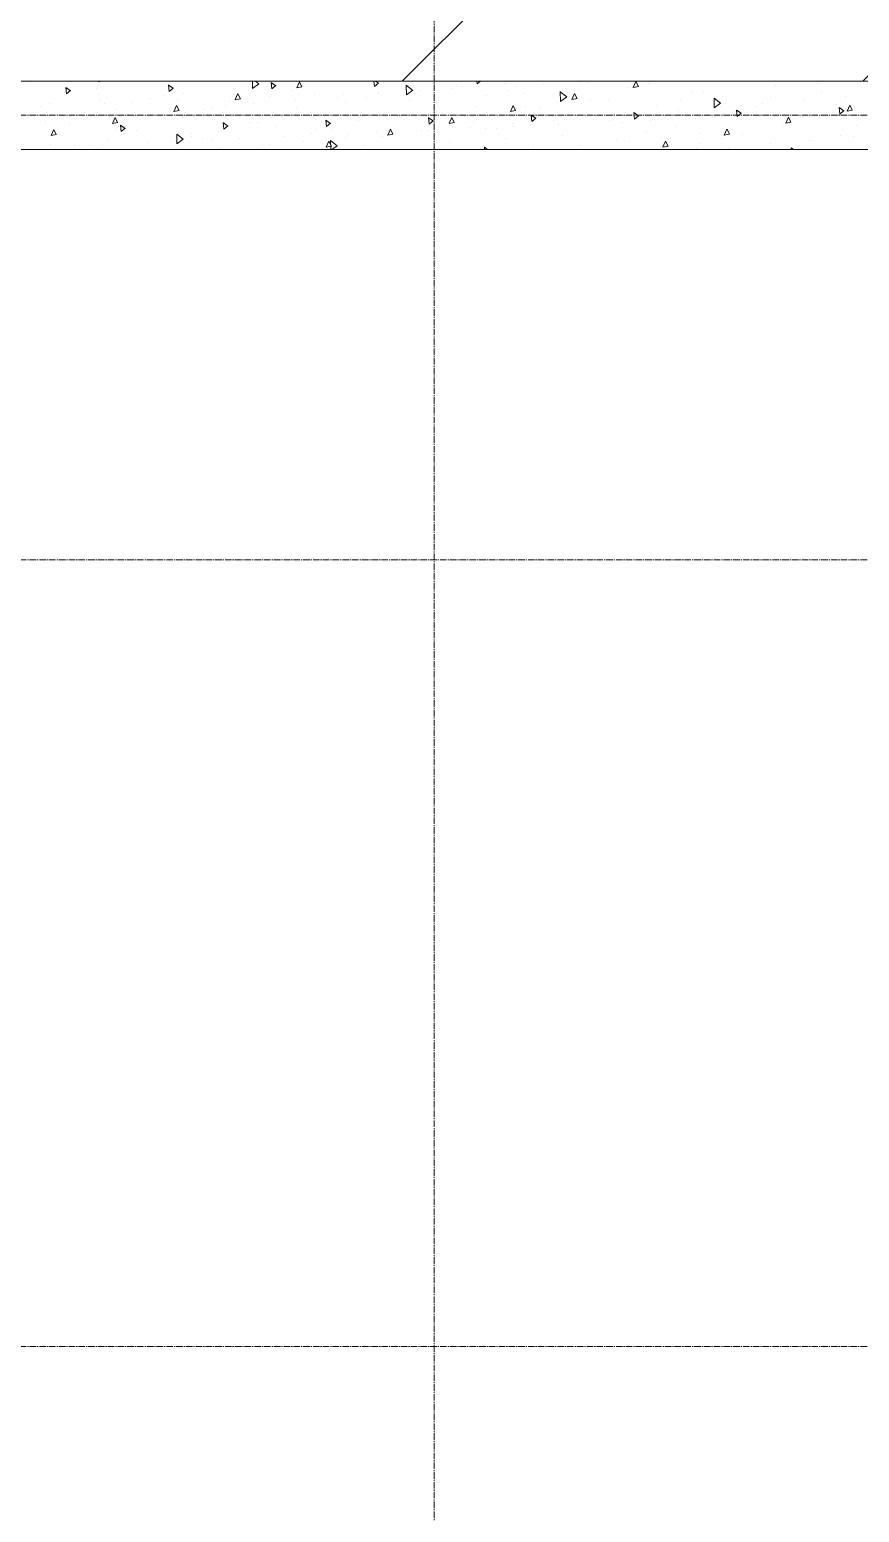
# Model space of a CAD drawing. Header units: millimetres. Extents: x 538266 to 1167394, y 114608 to 637157.
# Drawn here: x 832256 to 834681, y 206828 to 211164 of the extents above; entities that cross this region are included whole.
import ezdxf
from ezdxf.enums import TextEntityAlignment as Align

# ---------------------------------------------------------------- set-up
doc = ezdxf.new("R2010")
doc.units = ezdxf.units.MM
doc.linetypes.add('CENTER2', pattern=[28.575, 19.05, -3.175, 3.175, -3.175])
doc.layers.get('Defpoints').update_dxf_attribs({"color": 140})
doc.layers.add('АР_Делит', color=120, linetype='Continuous', lineweight=0, plot=False)
doc.layers.add('АР_Стены ПЕНОблок', color=52, linetype='Continuous', lineweight=20)
doc.layers.add('АР_Штриховка', color=8, linetype='Continuous', lineweight=0)
doc.layers.add('РД_Оси_100', color=7, linetype='Continuous', lineweight=0, true_color=0x525252)
doc.layers.add('ФВ-5', color=7, linetype='Continuous')
doc.styles.add('style1', font='ARIALN.TTF')

# ---------------------------------------------------------------- blocks, each defined once
blk = doc.blocks.new('2_этаж')
at = {"layer": 'АР_Стены ПЕНОблок', "color": 18, "linetype": 'Continuous', "lineweight": 20, "true_color": 0x000000}
for p, q in [((678974.6, 211013.2), (675623.6, 211013.2)), ((675623.6, 210813.2), (678974.6, 210813.2))]:
    blk.add_line(p, q, dxfattribs=at)
at = {"layer": 'АР_Штриховка', "color": 18, "linetype": 'Continuous', "lineweight": 0, "true_color": 0x000000}
for p, q in [((675892.4, 211010.8), (675892.4, 211010.8)), ((676010.5, 210985.1), (675997.2, 210994.3)), ((675999, 210975.6), (675997.4, 210994.6)), ((676087.2, 210991.7), (676087.2, 210991.7)), ((676090, 210998.9), (676090, 210998.9)), ((676093.2, 211010.6), (676096.8, 211013.2)), ((676093.3, 211010.6), (676093.3, 211013.2)), ((676152, 211012.7), (676152, 211012.7)), ((676310.6, 210992.5), (676297.3, 211001.6)), ((676299.1, 210983), (676297.5, 211001.9)), ((676299.1, 210983), (676310.8, 210992.8)), ((676543.2, 210991.7), (676542.8, 211013.2)), ((676543.1, 210991.7), (676561.6, 211005.2)), ((676561.6, 211005.1), (676551.3, 211013.2)), ((676586.1, 210997.2), (676586.1, 210997.2)), ((676610.7, 210999.8), (676597.4, 211009)), ((676599.3, 210990.3), (676597.6, 211009.3)), ((676599.3, 210990.3), (676610.9, 211000.1)), ((676613.8, 210995.7), (676613.8, 210995.7)), ((676672.1, 210994), (676679.8, 211011.4)), ((676672.1, 210993.8), (676687.1, 210996.7)), ((676687.1, 210996.7), (676679.9, 211011.2)), ((676899.4, 210997.7), (676898, 211013.2)), ((676899.4, 210997.7), (676911, 211007.5)), ((676910.9, 211007.2), (676902.1, 211013.2)), ((676993.1, 210972.7), (676992.5, 211001.3)), ((677011.5, 210986.2), (676992.5, 211001.3)), ((677069.8, 211007.1), (677069.8, 211007.1)), ((677124.3, 210990.6), (677124.3, 210990.6)), ((677140.5, 210999.6), (677140.5, 210999.6)), ((677156.4, 210996.1), (677156.4, 210996.1)), ((677199.5, 211005.1), (677198.8, 211013.2)), ((677199.5, 211005.1), (677209.2, 211013.2)), ((677278.4, 211006.4), (677278.4, 211006.4)), ((677310.8, 210998.7), (677310.8, 210998.7)), ((677393.3, 211002.3), (677393.3, 211002.3)), ((677499.6, 211012.5), (677499.5, 211013.2)), ((677499.6, 211012.5), (677500.5, 211013.2)), ((677524.7, 211008.1), (677524.7, 211008.1)), ((677638.7, 210993.9), (677638.7, 210993.9)), ((677656.2, 210994.5), (677664, 211011.9)), ((677656.3, 210994.3), (677671.2, 210997.3)), ((677671.2, 210997.3), (677664, 211011.7)), ((677667.1, 211003.6), (677667.1, 211003.6)), ((677700.7, 211007.6), (677700.7, 211007.6)), ((678072.4, 210999.4), (678072.4, 210999.4)), ((678193.8, 211007.6), (678193.8, 211007.6)), ((675950, 210948.8), (675950, 210948.8)), ((675999, 210975.6), (676010.7, 210985.4)), ((676098.6, 210957.1), (676098.6, 210957.1)), ((676192, 210949.9), (676192, 210949.9)), ((676245.5, 210963.7), (676245.5, 210963.7)), ((676281.6, 210970), (676281.6, 210970)), ((676323.5, 210955.6), (676323.5, 210955.6)), ((676342.3, 210977.1), (676342.3, 210977.1)), ((676476.7, 210952.8), (676476.7, 210952.8)), ((676492.5, 210959.1), (676500.3, 210976.5)), ((676492.6, 210958.9), (676507.6, 210961.8)), ((676507.6, 210961.8), (676500.4, 210976.3)), ((676510, 210963.8), (676510, 210963.8)), ((676592.4, 210967.4), (676592.4, 210967.4)), ((676657.7, 210985.4), (676657.7, 210985.4)), ((676668.8, 210956), (676668.8, 210956)), ((676723.9, 210973.1), (676723.9, 210973.1)), ((676790.9, 210966.3), (676790.9, 210966.3)), ((676808.3, 210973.9), (676808.3, 210973.9)), ((676814.4, 210950.5), (676814.4, 210950.5)), ((676876.4, 210964.2), (676876.4, 210964.2)), ((676910.4, 210981.2), (676910.4, 210981.2)), ((676912.6, 210976.1), (676912.6, 210976.1)), ((676992.9, 210984.8), (676992.9, 210984.8)), ((676993, 210972.8), (677011.5, 210986.3)), ((677003.3, 210956.7), (677003.3, 210956.7)), ((677034.7, 210986.4), (677034.7, 210986.4)), ((677226.6, 210972.2), (677226.6, 210972.2)), ((677288.6, 210985.9), (677288.6, 210985.9)), ((677334.9, 210977.9), (677334.9, 210977.9)), ((677443, 210953.8), (677442.4, 210982.4)), ((677461.4, 210967.3), (677442.4, 210982.3)), ((677442.9, 210953.9), (677461.4, 210967.4)), ((677476.7, 210959.6), (677484.4, 210977)), ((677476.7, 210959.5), (677491.7, 210962.4)), ((677491.7, 210962.4), (677484.5, 210976.9)), ((677529.9, 210960.7), (677529.9, 210960.7)), ((677584.9, 210959.3), (677584.9, 210959.3)), ((677794.2, 210958.7), (677794.2, 210958.7)), ((677828.6, 210979.3), (677828.6, 210979.3)), ((677861.6, 210981.9), (677861.6, 210981.9)), ((677892.9, 210934.9), (677892.3, 210963.5)), ((677911.3, 210948.3), (677892.3, 210963.4)), ((677892.8, 210934.9), (677911.3, 210948.4)), ((678033.4, 210948.5), (678033.4, 210948.5)), ((678056.6, 210964.7), (678056.6, 210964.7)), ((678155.1, 210958.3), (678155.1, 210958.3)), ((678206.4, 210980.4), (678206.4, 210980.4)), ((678277.2, 210968.5), (678277.2, 210968.5)), ((675923, 210938.1), (675923, 210938.1)), ((675990.1, 210907.1), (675990.1, 210907.1)), ((676052.1, 210920.8), (676052.1, 210920.8)), ((676059.5, 210906.2), (676059.5, 210906.2)), ((676109.5, 210946.3), (676109.5, 210946.3)), ((676133.5, 210889.3), (676141.3, 210906.7)), ((676148.5, 210892), (676141.3, 210906.5)), ((676144.8, 210929.7), (676144.8, 210929.7)), ((676181.2, 210916), (676181.2, 210916)), ((676303.3, 210926.2), (676303.3, 210926.2)), ((676313, 210924.2), (676320.8, 210941.6)), ((676313.1, 210924), (676328, 210926.9)), ((676328, 210926.9), (676320.8, 210941.4)), ((676339.2, 210908), (676339.2, 210908)), ((676402.3, 210928.8), (676402.3, 210928.8)), ((676425, 210936), (676425, 210936)), ((676464.3, 210942.5), (676464.3, 210942.5)), ((676547.1, 210946.3), (676547.1, 210946.3)), ((676671.5, 210933.7), (676671.5, 210933.7)), ((676865.9, 210912), (676865.9, 210912)), ((676969.9, 210915.3), (676969.9, 210915.3)), ((677070.9, 210897), (677057.5, 210906.2)), ((677059.4, 210887.5), (677057.7, 210906.5)), ((677097.3, 210919.2), (677097.3, 210919.2)), ((677117.6, 210889.8), (677125.4, 210907.2)), ((677132.7, 210892.6), (677125.5, 210907.1)), ((677198.1, 210937.7), (677198.1, 210937.7)), ((677297.2, 210924.7), (677304.9, 210942.1)), ((677297.2, 210924.6), (677312.2, 210927.5)), ((677312.2, 210927.5), (677305, 210942)), ((677341.1, 210939.2), (677341.1, 210939.2)), ((677371, 210904.4), (677357.6, 210913.6)), ((677359.5, 210894.9), (677357.8, 210913.9)), ((677359.5, 210894.9), (677371.2, 210904.7)), ((677382.1, 210937), (677382.1, 210937)), ((677392.5, 210915.9), (677392.5, 210915.9)), ((677545.8, 210908.4), (677545.8, 210908.4)), ((677600.8, 210915.8), (677600.8, 210915.8)), ((677671.1, 210911.8), (677657.8, 210921)), ((677659.6, 210902.3), (677658, 210921.3)), ((677659.6, 210902.3), (677671.3, 210912.1)), ((677667.5, 210918.2), (677667.5, 210918.2)), ((677724.7, 210941.6), (677724.7, 210941.6)), ((677789.6, 210928.4), (677789.6, 210928.4)), ((677911.3, 210938.2), (677911.3, 210938.2)), ((677919.2, 210919.9), (677919.2, 210919.9)), ((677950.9, 210923.8), (677950.9, 210923.8)), ((677971.2, 210919.2), (677957.9, 210928.3)), ((677959.7, 210909.7), (677958.1, 210928.6)), ((677959.7, 210909.7), (677971.4, 210919.5)), ((678012.9, 210937.5), (678012.9, 210937.5)), ((678024.9, 210911), (678024.9, 210911)), ((678101.8, 210890.3), (678109.5, 210907.8)), ((678107.4, 210914.6), (678107.4, 210914.6)), ((678116.8, 210893.1), (678109.6, 210907.6)), ((678238.8, 210920.3), (678238.8, 210920.3)), ((678251.4, 210945.6), (678251.4, 210945.6)), ((678271.3, 210926.5), (678258, 210935.7)), ((678259.8, 210917), (678258.2, 210936)), ((678259.8, 210917), (678271.5, 210926.8)), ((678281.3, 210925.2), (678289.1, 210942.6)), ((678281.4, 210925.1), (678296.3, 210928)), ((678296.3, 210928), (678289.1, 210942.5)), ((675937.4, 210895.9), (675937.4, 210895.9)), ((675954, 210854.4), (675961.7, 210871.8)), ((675969, 210857.1), (675961.8, 210871.6)), ((676007.6, 210886.8), (676007.6, 210886.8)), ((676133.6, 210889.1), (676148.5, 210892)), ((676145.6, 210871.9), (676145.6, 210871.9)), ((676170.5, 210874.9), (676157.2, 210884.1)), ((676159, 210865.4), (676157.4, 210884.4)), ((676159.1, 210865.4), (676170.7, 210875.2)), ((676202.4, 210867.8), (676202.4, 210867.8)), ((676470.6, 210882.3), (676457.3, 210891.5)), ((676459.2, 210872.8), (676457.5, 210891.8)), ((676459.2, 210872.8), (676470.8, 210882.6)), ((676534.3, 210890.8), (676534.3, 210890.8)), ((676557.8, 210893.6), (676557.8, 210893.6)), ((676609.7, 210879.1), (676609.7, 210879.1)), ((676729.1, 210871.7), (676729.1, 210871.7)), ((676770.8, 210889.7), (676757.4, 210898.8)), ((676759.3, 210880.2), (676757.6, 210899.1)), ((676759.3, 210880.2), (676771, 210890)), ((676776.5, 210872.4), (676776.5, 210872.4)), ((676853.5, 210899.1), (676853.5, 210899.1)), ((676906.1, 210862.1), (676906.1, 210862.1)), ((676938.1, 210854.9), (676945.9, 210872.3)), ((676953.1, 210857.7), (676945.9, 210872.2)), ((677037.6, 210867.9), (677037.6, 210867.9)), ((677058.2, 210868.3), (677058.2, 210868.3)), ((677059.4, 210887.5), (677071.1, 210897.3)), ((677060.9, 210894.8), (677060.9, 210894.8)), ((677117.7, 210889.7), (677132.7, 210892.6)), ((677126.6, 210880.4), (677126.6, 210880.4)), ((677179.9, 210878.1), (677179.9, 210878.1)), ((677188.6, 210894.1), (677188.6, 210894.1)), ((677224.1, 210876), (677224.1, 210876)), ((677255.7, 210875.7), (677255.7, 210875.7)), ((677302, 210888.3), (677302, 210888.3)), ((677306.5, 210879.6), (677306.5, 210879.6)), ((677423.7, 210898.1), (677423.7, 210898.1)), ((677438, 210885.3), (677438, 210885.3)), ((677538.8, 210902.1), (677538.8, 210902.1)), ((677587.6, 210898.7), (677587.6, 210898.7)), ((677624.5, 210893.5), (677624.5, 210893.5)), ((677694.3, 210866.9), (677694.3, 210866.9)), ((677707, 210897.1), (677707, 210897.1)), ((677782.3, 210879.6), (677782.3, 210879.6)), ((677838.4, 210902.8), (677838.4, 210902.8)), ((677852.2, 210861.2), (677852.2, 210861.2)), ((677922.3, 210855.5), (677930, 210872.9)), ((677937.3, 210858.2), (677930.1, 210872.7)), ((678096, 210881.3), (678096, 210881.3)), ((678101.8, 210890.2), (678116.8, 210893.1)), ((678106.4, 210888.6), (678106.4, 210888.6)), ((678114.2, 210902.7), (678114.2, 210902.7)), ((678309, 210883.6), (678309, 210883.6)), ((675952.2, 210829), (675952.2, 210829)), ((675954, 210854.2), (675969, 210857.1)), ((676022.8, 210823.5), (676022.8, 210823.5)), ((676065.2, 210824.9), (676065.2, 210824.9)), ((676105.2, 210827.2), (676105.2, 210827.2)), ((676122.1, 210839), (676122.1, 210839)), ((676236.7, 210832.9), (676236.7, 210832.9)), ((676302.3, 210837), (676302.3, 210837)), ((676321.8, 210829.7), (676321.2, 210858.3)), ((676340.2, 210843.1), (676321.2, 210858.2)), ((676321.7, 210829.7), (676340.1, 210843.2)), ((676364.3, 210850.7), (676364.3, 210850.7)), ((676365.9, 210859), (676365.9, 210859)), ((676396.9, 210846), (676396.9, 210846)), ((676423.2, 210841), (676423.2, 210841)), ((676448.6, 210817.9), (676448.6, 210817.9)), ((676505.7, 210844.6), (676505.7, 210844.6)), ((676570.7, 210828.2), (676570.7, 210828.2)), ((676591.9, 210828.8), (676591.9, 210828.8)), ((676637.1, 210850.4), (676637.1, 210850.4)), ((676692.4, 210838), (676692.4, 210838)), ((676714.5, 210858.7), (676714.5, 210858.7)), ((676758.6, 210820), (676766.4, 210837.4)), ((676758.7, 210819.9), (676773.6, 210822.8)), ((676773.6, 210822.8), (676766.4, 210837.3)), ((676771.7, 210813.2), (676771.1, 210839.4)), ((676790.1, 210824.2), (676771.1, 210839.3)), ((676774.9, 210813.2), (676790, 210824.3)), ((676814.5, 210848.2), (676814.5, 210848.2)), ((676823.6, 210858.5), (676823.6, 210858.5)), ((676870, 210823.5), (676870, 210823.5)), ((676923.5, 210850), (676923.5, 210850)), ((676936.2, 210858), (676936.2, 210858)), ((676938.2, 210854.8), (676953.1, 210857.7)), ((677118.5, 210832.8), (677118.5, 210832.8)), ((677221.2, 210813.2), (677221, 210820.4)), ((677230, 210813.2), (677221, 210820.4)), ((677282.1, 210845.2), (677282.1, 210845.2)), ((677364.7, 210821.1), (677364.7, 210821.1)), ((677450.1, 210854), (677450.1, 210854)), ((677500.8, 210824), (677500.8, 210824)), ((677608.4, 210841.2), (677608.4, 210841.2)), ((677645.2, 210836.8), (677645.2, 210836.8)), ((677742.7, 210820.6), (677750.5, 210838)), ((677742.8, 210820.4), (677757.8, 210823.3)), ((677757.8, 210823.3), (677750.6, 210837.8)), ((677839.9, 210817.7), (677839.9, 210817.7)), ((677851, 210831.9), (677851, 210831.9)), ((677913, 210845.7), (677913, 210845.7)), ((677922.3, 210855.3), (677937.3, 210858.2)), ((677934.9, 210820.1), (677934.9, 210820.1)), ((677976.8, 210857.9), (677976.8, 210857.9)), ((678057, 210830.4), (678057, 210830.4)), ((678125, 210813.2), (678117.9, 210818.2)), ((678118.5, 210813.2), (678118.1, 210818.5)), ((678171.8, 210840.7), (678171.8, 210840.7)), ((678178.7, 210840.2), (678178.7, 210840.2)), ((678263.2, 210853.6), (678263.2, 210853.6)), ((678300.8, 210850.4), (678300.8, 210850.4)), ((677313.3, 210813.7), (677313.3, 210813.7))]:
    blk.add_line(p, q, dxfattribs=at)
at = {"layer": 'Defpoints', "color": 18, "true_color": 0x000000, "style": 'style1'}
for p in [(677970.6, 219836.4), (678101.2, 211681.4)]:
    blk.add_attdef('АР-ПОМЕЩЕНИЕ:НАИМЕНОВАНИЕ', text='', height=100, dxfattribs=at).set_placement(p, align=Align.MIDDLE)
blk = doc.blocks.new('СОШ_2200_АР_ОСИ_М100_28.05.24')
at = {"layer": 'АР_Делит', "color": 251, "linetype": 'CENTER2', "true_color": 0x636466}
blk.add_line((-5954.958, 87200), (47367.08, 87200), dxfattribs=at)
at = {"layer": 'РД_Оси_100', "color": 251, "linetype": 'CENTER2', "true_color": 0x636466}
for p, q in [((4200, -6155), (4200, 139938.679)), ((-5954.958, 88500), (119910, 88500)), ((-5954.958, 84900), (119910, 84900))]:
    blk.add_line(p, q, dxfattribs=at)

msp = doc.modelspace()

# ---------------------------------------------------------------- hatches: boundary and pattern name
at = {"layer": 'ФВ-5'}
h = msp.add_hatch(dxfattribs=at)
h.set_pattern_fill('ANSI31', color=3, scale=300, style=0)
h.paths.add_polyline_path([(848705.2, 213213.2), (847787.8, 213213.2), (847787.8, 212963.2), (847287.8, 212963.2), (847287.8, 213213.2), (842087.8, 213213.2), (842087.8, 212963.2), (841587.8, 212963.2), (841587.8, 213213.2), (839423.3, 213213.2, -0.618518), (839036.2, 213213.2), (837739.5, 213213.2, -0.618518), (837352.3, 213213.2), (835801.2, 213213.2), (835787.8, 213199.9), (835787.8, 212963.2), (835287.8, 212963.2), (835287.8, 213213.2), (833537.8, 213213.2), (833537.8, 213213.2), (833537.8, 213213.2), (831207.8, 213213.2), (831207.8, 212913.2), (829388.9, 212913.2, -0.207755), (829457.6, 212755.2, -0.420074), (829236.9, 212538.9), (829239.3, 212518.2), (829208.1, 212541.4, -0.125602), (829109.7, 212583.4), (829021.5, 212495.3), (829088.9, 212428), (828987.8, 212326.9), (828987.8, 212259.6), (829088.9, 212158.6), (829021.5, 212091.2), (829088.9, 212023.8), (829021.5, 211956.5), (829088.9, 211889.1), (829021.5, 211821.8), (829088.9, 211754.4), (829021.5, 211687.1), (829086.3, 211622.3, -0.2625), (829290.3, 211682), (829301.8, 211695.8), (829337.8, 211671.4), (829337.5, 211674.1), (829331.5, 211667.9, -0.293028), (829457.6, 211471.3, -1.040577), (829118.9, 211349), (829148.3, 211275.1), (829088.9, 211215.6), (829141.3, 211163.2), (829637.8, 211163.2), (829637.8, 211013.2), (830155.9, 211013.2, -0.594367), (830535.9, 211013.2), (831839.7, 211013.2, -0.594367), (832219.8, 211013.2), (835337.8, 211013.2), (835337.8, 211113.2), (835737.8, 211113.2), (835737.8, 211013.2), (841637.8, 211013.2), (841637.8, 211113.2), (842037.8, 211113.2), (842037.8, 211013.2), (842737.8, 211013.2), (844338.2, 211013.2), (848886.8, 211013.2, -0.207755), (848818.1, 211171.3, -0.284268), (848937.8, 211364.9), (848937.8, 212661.6, -0.169634), (848838.3, 212763.9), (848705.2, 212763.9)])

# ---------------------------------------------------------------- block references
msp.add_blockref('2_этаж', (156364.3, 0))
at = {"layer": 'РД_Оси_100'}
msp.add_blockref('СОШ_2200_АР_ОСИ_М100_28.05.24', (829237.8, 122413.2), dxfattribs=at)

doc.saveas('drawing.dxf')
